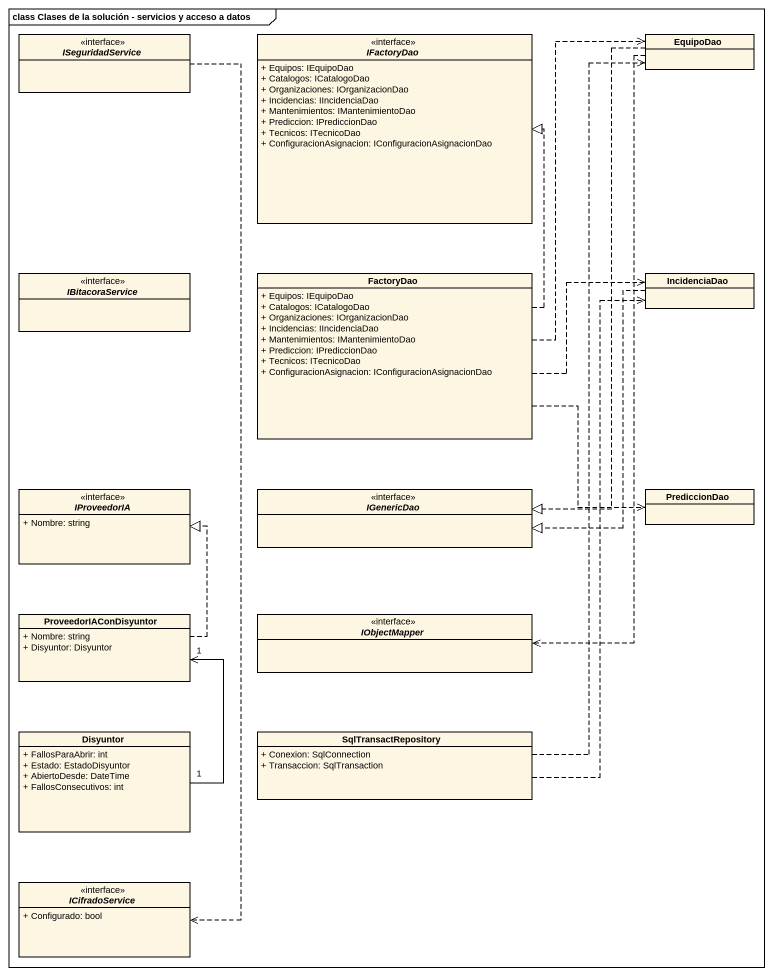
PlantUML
@startuml
mainframe class Clases de la solución - servicios y acceso a datos
hide circle
hide empty members
skinparam classAttributeIconSize 0
interface ISeguridadService
interface IFactoryDao {
  + Equipos: IEquipoDao
  + Catalogos: ICatalogoDao
  + Organizaciones: IOrganizacionDao
  + Incidencias: IIncidenciaDao
  + Mantenimientos: IMantenimientoDao
  + Prediccion: IPrediccionDao
  + Tecnicos: ITecnicoDao
  + ConfiguracionAsignacion: IConfiguracionAsignacionDao
}
class EquipoDao
interface IBitacoraService
class FactoryDao {
  + Equipos: IEquipoDao
  + Catalogos: ICatalogoDao
  + Organizaciones: IOrganizacionDao
  + Incidencias: IIncidenciaDao
  + Mantenimientos: IMantenimientoDao
  + Prediccion: IPrediccionDao
  + Tecnicos: ITecnicoDao
  + ConfiguracionAsignacion: IConfiguracionAsignacionDao
}
class IncidenciaDao
interface IProveedorIA {
  + Nombre: string
}
interface IGenericDao
class PrediccionDao
class ProveedorIAConDisyuntor {
  + Nombre: string
  + Disyuntor: Disyuntor
}
interface IObjectMapper
class Disyuntor {
  + FallosParaAbrir: int
  + Estado: EstadoDisyuntor
  + AbiertoDesde: DateTime
  + FallosConsecutivos: int
}
class SqlTransactRepository {
  + Conexion: SqlConnection
  + Transaccion: SqlTransaction
}
interface ICifradoService {
  + Configurado: bool
}
ISeguridadService ..> ICifradoService
EquipoDao ..|> IGenericDao
EquipoDao ..> IObjectMapper
FactoryDao .up.|> IFactoryDao
FactoryDao .up.> EquipoDao
FactoryDao .right.> IncidenciaDao
FactoryDao .right.> PrediccionDao
IncidenciaDao ..|> IGenericDao
ProveedorIAConDisyuntor .up.|> IProveedorIA
Disyuntor "1" -up-> "1" ProveedorIAConDisyuntor
SqlTransactRepository .up.> EquipoDao
SqlTransactRepository .up.> IncidenciaDao
@enduml
